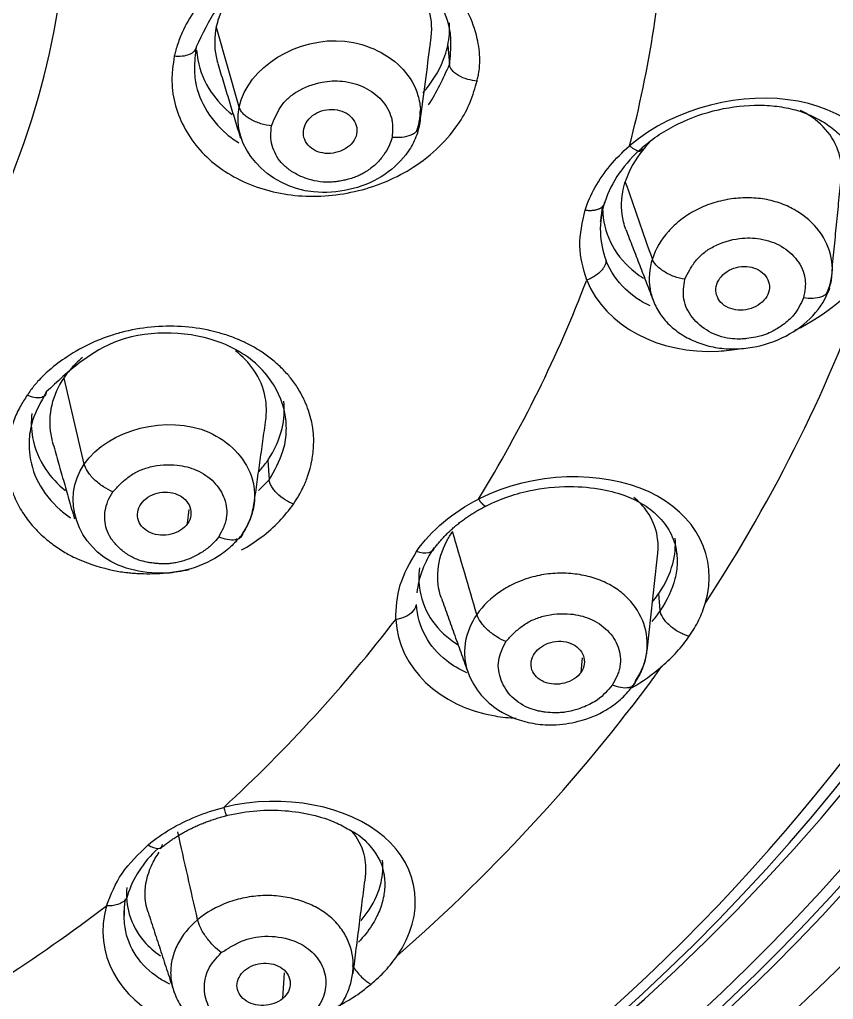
# Model space of a CAD drawing. Extents: x 0 to 1128, y 0 to 827.
# Drawn here: x 480.52 to 493.85, y 511.22 to 527.25 of the extents above; entities that cross this region are included whole.
import ezdxf

# ---------------------------------------------------------------- set-up
doc = ezdxf.new("R2010")
doc.units = 0
doc.header["$LTSCALE"] = 3
doc.header["$MEASUREMENT"] = 0
doc.layers.add('1', color=7, linetype='CONTINUOUS')

msp = doc.modelspace()

# ---------------------------------------------------------------- linework, layer by layer
at = {"layer": '1', "color": 7, "linetype": 'Continuous'}
for p, q in [((483.744, 527.124), (483.741, 527.137)), ((484.116, 525.822), (483.744, 527.124)), ((487.531, 526.832), (487.56, 526.52)), ((481.253, 521.384), (481.25, 521.398)), ((481.58, 519.979), (481.253, 521.384)), ((484.583, 520.04), (484.609, 519.72)), ((483.271, 519.005), (483.299, 519.238)), ((491.009, 517.582), (490.987, 517.864)), ((489.714, 516.571), (489.735, 516.807)), ((484.829, 511.231), (484.859, 511.654))]:
    msp.add_line(p, q, dxfattribs=at)
for centre, major_axis, start_param, end_param in [((463.091, 532.806), (38.932, 0), 5.765608, 7.853982), ((463.091, 532.736), (38.762, 0), 4.712389, 7.853982), ((463.091, 532.712), (38.555, 0), 4.712389, 7.853982), ((463.091, 532.712), (-37.7, 0), 2.104965, 4.712389), ((463.091, 532.107), (-36.953, 0), 1.570796, 3.141593), ((463.091, 529.512), (-18.228, 0), 1.570796, 3.141593), ((463.091, 530.174), (28.053, 0), 6.069691, 6.23478), ((463.091, 530.889), (32.688, 0), 5.781294, 5.999727), ((463.091, 530.174), (28.054, 0), 5.807892, 5.972982), ((463.091, 532.303), (37.281, 0), 3.592657, 5.752256), ((463.091, 530.174), (28.054, 0), 5.546093, 5.711184), ((463.091, 532.806), (38.932, 0), 4.712389, 5.765608), ((463.091, 530.889), (32.688, 0), 5.519494, 5.737906), ((463.091, 530.174), (28.054, 0), 5.284297, 5.449385)]:
    msp.add_ellipse(centre, major_axis=major_axis, ratio=0.838671, start_param=start_param, end_param=end_param, dxfattribs=at)
for points, knots in [([(469.133, 500.187), (474.134, 500.819), (478.991, 502.244), (487.751, 506.485), (491.652, 509.299), (497.959, 515.931), (500.363, 519.746), (503.346, 527.852), (503.922, 532.141), (503.167, 540.6), (501.835, 544.768), (497.447, 552.412), (494.391, 555.884), (486.977, 561.654), (482.62, 563.95), (473.204, 567.049), (468.149, 567.852), (463.091, 567.852)], [0, 0, 0, 0, 0.125, 0.125, 0.25, 0.25, 0.375, 0.375, 0.5, 0.5, 0.625, 0.625, 0.75, 0.75, 0.875, 0.875, 1, 1, 1, 1]), ([(488.01, 526.249), (488.013, 526.263), (488.023, 526.301), (488.048, 526.418), (488.064, 526.638), (488.019, 526.984), (487.811, 527.574), (487.157, 528.248), (486.293, 528.501), (485.779, 528.526), (485.627, 528.525), (485.474, 528.515), (485.324, 528.501), (485.195, 528.483), (485.079, 528.459), (484.833, 528.398), (484.548, 528.306), (484.251, 528.157), (484.046, 528.034), (483.854, 527.893), (483.678, 527.736), (483.521, 527.573), (483.342, 527.347), (483.217, 527.134), (483.138, 526.939), (483.103, 526.834), (483.073, 526.739), (483.059, 526.679), (483.052, 526.654)], [0, 0, 0, 0, 0.006399, 0.017603, 0.053479, 0.106881, 0.178926, 0.341506, 0.503752, 0.523492, 0.540339, 0.561863, 0.582197, 0.597646, 0.611578, 0.627332, 0.693827, 0.724994, 0.755739, 0.78716, 0.819165, 0.850538, 0.880022, 0.939251, 0.955395, 0.97256, 0.988262, 1, 1, 1, 1]), ([(487.583, 526.907), (487.581, 526.949), (487.565, 527.196), (487.37, 527.662), (486.783, 528.188), (485.672, 528.529), (484.054, 528.123), (483.617, 527.231), (483.409, 526.807)], [0, 0, 0, 0, 0.025554, 0.149912, 0.296816, 0.466482, 0.745796, 1, 1, 1, 1]), ([(487.241, 526.85), (487.275, 527.013), (487.277, 527.18), (487.211, 527.496), (487.146, 527.65), (486.957, 527.925), (486.829, 528.05), (486.634, 528.183), (486.584, 528.214), (486.532, 528.242)], [0, 0, 0, 0, 0.299039, 0.299039, 0.597267, 0.597267, 0.902056, 0.902056, 1, 1, 1, 1]), ([(484.33, 528.032), (484.219, 527.945), (484.12, 527.846), (483.923, 527.6), (483.835, 527.443), (483.764, 527.234), (483.751, 527.185), (483.741, 527.137)], [0, 0, 0, 0, 0.363893, 0.363893, 0.855323, 0.855323, 1, 1, 1, 1]), ([(483.741, 527.137), (483.707, 526.976), (483.706, 526.809), (483.744, 526.614), (483.753, 526.577), (483.764, 526.54)], [0, 0, 0, 0, 0.806902, 0.806902, 1, 1, 1, 1]), ([(484.116, 525.822), (484.251, 526.474), (485.084, 526.985), (486.228, 526.858), (486.577, 526.683), (486.913, 526.314), (486.995, 526.172), (487.066, 525.935), (487.089, 525.811), (487.085, 525.676), (487.078, 525.596), (487.066, 525.525), (487.063, 525.512)], [0, 0, 0, 0, 0.5, 0.5, 0.75, 0.75, 0.875, 0.875, 0.9375, 0.96875, 0.96875, 1, 1, 1, 1]), ([(487.123, 526.056), (487.141, 526.077), (487.159, 526.097), (487.312, 526.284), (487.418, 526.47), (487.503, 526.718), (487.519, 526.775), (487.531, 526.832)], [0, 0, 0, 0, 0.087118, 0.087118, 0.793228, 0.793228, 1, 1, 1, 1]), ([(483.409, 526.807), (483.407, 526.783), (483.392, 526.748), (483.347, 526.707), (483.285, 526.673), (483.184, 526.649), (483.095, 526.65), (483.052, 526.654)], [0, 0, 0, 0, 0.250922, 0.376383, 0.501843, 0.752765, 1, 1, 1, 1]), ([(483.417, 526.756), (483.421, 526.702), (483.428, 526.649), (483.475, 526.41), (483.55, 526.229), (483.749, 525.932), (483.866, 525.807), (484.002, 525.702)], [0, 0, 0, 0, 0.133458, 0.133458, 0.603743, 0.603743, 1, 1, 1, 1]), ([(483.052, 526.654), (483.043, 526.585), (483.028, 526.483), (483.016, 526.347), (483.011, 526.142), (483.083, 525.705), (483.351, 525.208), (483.783, 524.823), (484.172, 524.595), (484.612, 524.439), (485.243, 524.331), (486.08, 524.405), (486.874, 524.74), (487.404, 525.166), (487.712, 525.534), (487.883, 525.847), (487.961, 526.076), (487.994, 526.192), (488.01, 526.249)], [0, 0, 0, 0, 0.031302, 0.046906, 0.062488, 0.124967, 0.249852, 0.312305, 0.374762, 0.43722, 0.499685, 0.62465, 0.749605, 0.821241, 0.89294, 0.946418, 0.97316, 1, 1, 1, 1]), ([(488.01, 526.249), (487.962, 526.253), (487.856, 526.27), (487.723, 526.325), (487.641, 526.384), (487.581, 526.447), (487.562, 526.493), (487.56, 526.52)], [0, 0, 0, 0, 0.246732, 0.497821, 0.623366, 0.748911, 1, 1, 1, 1]), ([(483.384, 526.443), (483.384, 526.396), (483.396, 526.176), (483.533, 525.79), (483.818, 525.442), (484.042, 525.28), (484.112, 525.236)], [0, 0, 0, 0, 0.099199, 0.462852, 0.841268, 1, 1, 1, 1]), ([(484.647, 525.516), (484.668, 525.57), (484.71, 525.675), (484.79, 525.828), (484.905, 525.966), (485.12, 526.126), (485.433, 526.245), (485.828, 526.263), (486.18, 526.162), (486.466, 525.949), (486.594, 525.729), (486.625, 525.57), (486.63, 525.463), (486.623, 525.381), (486.618, 525.327)], [0, 0, 0, 0, 0.063636, 0.126088, 0.187939, 0.250872, 0.393805, 0.500693, 0.625165, 0.749832, 0.874912, 0.906038, 0.937161, 1, 1, 1, 1]), ([(494.842, 524.369), (494.809, 525.145), (494.166, 525.748), (492.375, 526.087), (491.259, 525.828), (490.508, 525.189)], [0, 0, 0, 0, 0.5, 0.5, 1, 1, 1, 1]), ([(487.063, 525.512), (487.066, 525.525), (487.046, 525.438), (487.02, 525.359), (487.003, 525.315), (486.944, 525.188), (486.897, 525.113), (486.735, 524.902), (486.599, 524.781), (486.125, 524.49), (485.718, 524.395), (484.569, 524.511), (483.978, 525.175), (484.116, 525.822)], [0, 0, 0, 0, 0.03125, 0.03125, 0.0625, 0.0625, 0.125, 0.125, 0.25, 0.25, 0.5, 0.5, 1, 1, 1, 1]), ([(484.647, 525.516), (484.592, 525.522), (484.47, 525.544), (484.322, 525.606), (484.227, 525.67), (484.154, 525.738), (484.125, 525.79), (484.116, 525.822)], [0, 0, 0, 0, 0.250198, 0.500927, 0.626291, 0.751655, 1, 1, 1, 1]), ([(490.716, 525.161), (490.891, 525.314), (491.288, 525.572), (491.96, 525.806), (492.531, 525.869), (492.962, 525.838), (493.264, 525.772), (493.538, 525.666), (493.779, 525.524), (493.981, 525.349), (494.14, 525.144), (494.248, 524.911), (494.321, 524.572), (494.29, 524.293), (494.23, 524.103)], [0, 0, 0, 0, 0.125, 0.25, 0.375, 0.4375, 0.5, 0.5625, 0.625, 0.6875, 0.75, 0.8125, 0.875, 1, 1, 1, 1]), ([(493.983, 524.782), (493.983, 524.802), (493.982, 524.822), (493.968, 524.994), (493.922, 525.139), (493.777, 525.403), (493.672, 525.522), (493.474, 525.675), (493.394, 525.724), (493.309, 525.767)], [0, 0, 0, 0, 0.047844, 0.047844, 0.412439, 0.412439, 0.788146, 0.788146, 1, 1, 1, 1]), ([(486.618, 525.327), (486.604, 525.28), (486.574, 525.181), (486.486, 525.038), (486.369, 524.897), (486.246, 524.799), (486.145, 524.738), (486.074, 524.7), (485.994, 524.669), (485.913, 524.643), (485.829, 524.623), (485.754, 524.61), (485.689, 524.6), (485.602, 524.592), (485.47, 524.592), (485.288, 524.625), (485.1, 524.695), (484.934, 524.791), (484.759, 524.945), (484.66, 525.143), (484.625, 525.353), (484.64, 525.462), (484.647, 525.516)], [0, 0, 0, 0, 0.054279, 0.115798, 0.180488, 0.244899, 0.27327, 0.297886, 0.323668, 0.355587, 0.379723, 0.406202, 0.428739, 0.443022, 0.489863, 0.555193, 0.62383, 0.691696, 0.754495, 0.875032, 0.937133, 1, 1, 1, 1]), ([(487.063, 525.512), (487.059, 525.484), (487.04, 525.441), (486.983, 525.391), (486.907, 525.351), (486.782, 525.321), (486.671, 525.322), (486.618, 525.327)], [0, 0, 0, 0, 0.248345, 0.373709, 0.499073, 0.749802, 1, 1, 1, 1]), ([(490.833, 525.243), (490.827, 525.236), (490.821, 525.23), (490.683, 525.082), (490.575, 524.925), (490.476, 524.71), (490.455, 524.656), (490.438, 524.602)], [0, 0, 0, 0, 0.034116, 0.034116, 0.76373, 0.76373, 1, 1, 1, 1]), ([(490.508, 525.189), (490.521, 525.178), (490.549, 525.158), (490.604, 525.122), (490.654, 525.102), (490.689, 525.103), (490.713, 525.118), (490.718, 525.142), (490.716, 525.161)], [0, 0, 0, 0, 0.115643, 0.242119, 0.495072, 0.621548, 0.748024, 1, 1, 1, 1]), ([(490.448, 523.818), (490.432, 523.86), (490.419, 523.903), (490.372, 524.101), (490.367, 524.267), (490.406, 524.489), (490.42, 524.546), (490.438, 524.602)], [0, 0, 0, 0, 0.172523, 0.172523, 0.790733, 0.790733, 1, 1, 1, 1]), ([(493.78, 522.86), (493.834, 523.028), (493.849, 523.362), (493.643, 523.808), (493.32, 524.095), (492.996, 524.25), (492.724, 524.322), (492.434, 524.346), (492.14, 524.322), (491.852, 524.253), (491.58, 524.138), (491.338, 523.981), (491.068, 523.729), (490.933, 523.5), (490.881, 523.338)], [0, 0, 0, 0, 0.125, 0.25, 0.375, 0.4375, 0.5, 0.5625, 0.625, 0.6875, 0.75, 0.8125, 0.875, 1, 1, 1, 1]), ([(489.806, 522.992), (489.752, 523.177), (489.645, 523.547), (489.735, 523.94), (489.779, 524.137)], [0, 0, 0, 0, 0.50061, 1, 1, 1, 1]), ([(490.066, 524.162), (490.067, 524.135), (490.068, 524.108), (490.086, 523.896), (490.139, 523.714), (490.316, 523.386), (490.446, 523.236), (490.645, 523.084), (490.689, 523.053), (490.735, 523.025)], [0, 0, 0, 0, 0.059052, 0.059052, 0.467051, 0.467051, 0.886924, 0.886924, 1, 1, 1, 1]), ([(491.411, 523.005), (491.437, 523.057), (491.49, 523.16), (491.586, 523.309), (491.715, 523.44), (491.947, 523.587), (492.271, 523.688), (492.667, 523.682), (493.007, 523.562), (493.269, 523.331), (493.374, 523.104), (493.388, 522.943), (493.382, 522.835), (493.366, 522.754), (493.355, 522.7)], [0, 0, 0, 0, 0.063643, 0.126094, 0.187936, 0.250867, 0.393803, 0.500687, 0.625167, 0.749838, 0.874914, 0.906043, 0.937167, 1, 1, 1, 1]), ([(490.123, 523.309), (490.123, 523.282), (490.111, 523.236), (490.071, 523.173), (490.017, 523.111), (489.943, 523.055), (489.864, 523.014), (489.825, 522.998), (489.806, 522.992)], [0, 0, 0, 0, 0.252229, 0.378798, 0.505368, 0.758507, 0.885076, 1, 1, 1, 1]), ([(490.844, 522.569), (490.692, 522.641), (490.394, 522.843), (490.194, 523.131), (490.123, 523.309)], [0, 0, 0, 0, 0.459337, 1, 1, 1, 1]), ([(490.881, 523.338), (490.829, 523.175), (490.812, 522.939), (490.872, 522.716), (490.897, 522.652)], [0, 0, 0, 0, 0.700956, 1, 1, 1, 1]), ([(491.411, 523.005), (491.357, 523.014), (491.239, 523.043), (491.094, 523.112), (490.999, 523.18), (490.924, 523.252), (490.892, 523.305), (490.881, 523.338)], [0, 0, 0, 0, 0.25026, 0.501027, 0.62641, 0.751793, 1, 1, 1, 1]), ([(489.806, 522.992), (490.112, 522.228), (490.998, 521.775), (492.08, 521.835), (492.196, 521.849), (492.311, 521.869)], [0, 0, 0, 0, 0.89355, 0.89355, 1, 1, 1, 1]), ([(493.355, 522.7), (493.31, 522.601), (493.235, 522.435), (493.056, 522.283), (492.936, 522.201), (492.841, 522.149), (492.753, 522.107), (492.658, 522.077), (492.554, 522.051), (492.448, 522.036), (492.359, 522.027), (492.27, 522.025), (492.075, 522.035), (491.784, 522.134), (491.521, 522.369), (491.362, 522.672), (491.394, 522.895), (491.411, 523.005)], [0, 0, 0, 0, 0.117822, 0.197526, 0.233095, 0.261972, 0.304107, 0.327018, 0.357576, 0.406557, 0.428802, 0.443927, 0.492279, 0.617472, 0.745259, 0.873294, 1, 1, 1, 1]), ([(490.897, 522.652), (490.901, 522.641), (490.936, 522.554), (491.024, 522.399), (491.2, 522.211), (491.417, 522.058), (491.668, 521.945), (491.943, 521.876), (492.231, 521.856), (492.617, 521.894), (493.267, 522.114), (493.673, 522.525), (493.78, 522.86)], [0, 0, 0, 0, 0.011163, 0.087227, 0.163291, 0.239356, 0.31542, 0.391485, 0.467549, 0.543614, 0.695742, 1, 1, 1, 1]), ([(493.78, 522.86), (493.777, 522.832), (493.76, 522.79), (493.707, 522.744), (493.635, 522.707), (493.514, 522.684), (493.407, 522.692), (493.355, 522.7)], [0, 0, 0, 0, 0.248207, 0.37359, 0.498973, 0.74974, 1, 1, 1, 1]), ([(485.005, 519.324), (485.035, 519.371), (485.092, 519.456), (485.147, 519.566), (485.182, 519.639), (485.21, 519.702), (485.243, 519.789), (485.273, 519.892), (485.297, 519.991), (485.361, 520.308), (485.331, 520.666), (485.183, 521.033), (485.087, 521.213), (484.965, 521.387), (484.848, 521.516), (484.748, 521.611), (484.641, 521.704), (484.506, 521.803), (484.352, 521.899), (484.231, 521.96), (484.154, 521.995), (484.117, 522.012), (484.069, 522.033), (483.979, 522.068), (483.858, 522.107), (483.742, 522.14), (483.525, 522.195), (483.011, 522.264), (482.431, 522.211), (482.007, 522.082), (481.852, 522.026), (481.614, 521.926), (481.32, 521.762), (481.025, 521.54), (480.83, 521.351), (480.715, 521.21), (480.663, 521.133), (480.645, 521.106)], [0, 0, 0, 0, 0.024214, 0.044283, 0.054378, 0.060481, 0.075135, 0.09636, 0.109811, 0.12188, 0.246508, 0.274455, 0.309344, 0.341833, 0.371929, 0.387604, 0.403277, 0.434598, 0.459633, 0.480402, 0.490848, 0.494724, 0.497134, 0.512124, 0.534285, 0.548305, 0.560126, 0.623185, 0.748741, 0.774844, 0.792265, 0.811623, 0.874552, 0.923027, 0.960053, 0.98587, 1, 1, 1, 1]), ([(484.886, 520.49), (484.892, 520.59), (484.87, 520.929), (484.604, 521.498), (483.734, 522.139), (482.086, 522.212), (481.32, 521.498), (480.958, 521.16)], [0, 0, 0, 0, 0.067511, 0.228625, 0.415667, 0.723845, 1, 1, 1, 1]), ([(481.552, 521.725), (481.476, 521.662), (481.407, 521.594), (481.312, 521.482), (481.28, 521.441), (481.25, 521.398)], [0, 0, 0, 0, 0.640575, 0.640575, 1, 1, 1, 1]), ([(484.551, 520.696), (484.568, 520.822), (484.566, 520.948), (484.514, 521.228), (484.449, 521.381), (484.275, 521.635), (484.173, 521.743), (484.054, 521.836)], [0, 0, 0, 0, 0.293646, 0.293646, 0.673955, 0.673955, 1, 1, 1, 1]), ([(481.25, 521.398), (481.152, 521.256), (481.083, 521.1), (481.009, 520.786), (481.003, 520.623), (481.036, 520.429), (481.045, 520.391), (481.055, 520.353)], [0, 0, 0, 0, 0.443048, 0.443048, 0.889703, 0.889703, 1, 1, 1, 1]), ([(480.645, 521.106), (480.606, 521.046), (480.519, 520.912), (480.378, 520.599), (480.311, 520.291), (480.309, 520.048), (480.313, 519.963), (480.321, 519.881), (480.337, 519.782), (480.357, 519.689), (480.372, 519.628), (480.385, 519.584), (480.404, 519.524), (480.457, 519.385), (480.559, 519.193), (480.717, 518.978), (480.895, 518.799), (481.084, 518.648), (481.246, 518.54), (481.386, 518.468), (481.628, 518.352), (481.937, 518.258), (482.246, 518.206), (482.391, 518.194), (482.602, 518.182), (482.906, 518.187), (483.175, 518.228), (483.298, 518.254)], [0, 0, 0, 0, 0.042809, 0.094677, 0.209838, 0.23923, 0.251817, 0.264724, 0.292157, 0.316875, 0.326367, 0.332956, 0.346441, 0.367258, 0.429114, 0.484393, 0.533618, 0.582971, 0.628578, 0.647357, 0.672781, 0.7816, 0.823114, 0.840973, 0.859186, 0.934708, 1, 1, 1, 1]), ([(480.958, 521.16), (480.956, 521.137), (480.944, 521.105), (480.904, 521.077), (480.85, 521.061), (480.761, 521.065), (480.682, 521.09), (480.645, 521.106)], [0, 0, 0, 0, 0.251002, 0.376503, 0.502003, 0.753005, 1, 1, 1, 1]), ([(480.958, 521.16), (480.872, 521.006), (480.753, 520.794), (480.701, 520.57), (480.691, 520.508)], [0, 0, 0, 0, 0.727192, 1, 1, 1, 1]), ([(484.583, 520.04), (484.695, 520.203), (484.774, 520.381), (484.853, 520.709), (484.863, 520.863), (484.849, 521.012)], [0, 0, 0, 0, 0.54453, 0.54453, 1, 1, 1, 1]), ([(480.721, 520.808), (480.706, 520.677), (480.709, 520.545), (480.765, 520.232), (480.84, 520.052), (481.035, 519.765), (481.145, 519.647), (481.271, 519.545)], [0, 0, 0, 0, 0.277526, 0.277526, 0.680202, 0.680202, 1, 1, 1, 1]), ([(481.58, 519.979), (481.971, 520.553), (482.951, 520.796), (483.955, 520.352), (484.205, 520.088), (484.364, 519.645), (484.381, 519.489), (484.349, 519.246), (484.319, 519.123), (484.259, 518.997), (484.22, 518.924), (484.18, 518.861), (484.172, 518.85)], [0, 0, 0, 0, 0.5, 0.5, 0.75, 0.75, 0.875, 0.875, 0.9375, 0.96875, 0.96875, 1, 1, 1, 1]), ([(480.691, 520.508), (480.674, 520.399), (480.667, 520.111), (480.797, 519.656), (481.081, 519.307), (481.295, 519.141), (481.355, 519.1)], [0, 0, 0, 0, 0.20203, 0.531117, 0.875667, 1, 1, 1, 1]), ([(484.609, 519.72), (484.695, 519.874), (484.834, 520.125), (484.881, 520.389), (484.886, 520.49)], [0, 0, 0, 0, 0.619351, 1, 1, 1, 1]), ([(484.078, 518.729), (484.054, 518.702), (484.027, 518.675), (483.929, 518.579), (483.855, 518.522), (483.618, 518.37), (483.443, 518.295), (482.886, 518.156), (482.472, 518.182), (481.458, 518.618), (481.185, 519.411), (481.58, 519.979)], [0, 0, 0, 0, 0.02528, 0.02528, 0.090261, 0.090261, 0.220224, 0.220224, 0.480149, 0.480149, 1, 1, 1, 1]), ([(482.047, 519.525), (481.998, 519.546), (481.891, 519.603), (481.761, 519.706), (481.678, 519.796), (481.613, 519.884), (481.588, 519.944), (481.58, 519.979)], [0, 0, 0, 0, 0.250198, 0.500927, 0.626291, 0.751655, 1, 1, 1, 1]), ([(482.047, 519.525), (482.089, 519.569), (482.171, 519.656), (482.307, 519.778), (482.469, 519.875), (482.733, 519.964), (483.069, 519.986), (483.44, 519.891), (483.722, 519.697), (483.897, 519.415), (483.924, 519.173), (483.888, 519.015), (483.847, 518.912), (483.807, 518.838), (483.78, 518.788)], [0, 0, 0, 0, 0.063636, 0.126088, 0.187939, 0.250872, 0.393805, 0.500693, 0.625165, 0.749832, 0.874912, 0.906038, 0.937161, 1, 1, 1, 1]), ([(484.438, 519.858), (484.449, 519.869), (484.459, 519.881), (484.51, 519.94), (484.548, 519.989), (484.583, 520.04)], [0, 0, 0, 0, 0.198808, 0.198808, 1, 1, 1, 1]), ([(491.748, 517.7), (491.974, 518.454), (491.593, 519.169), (490.06, 519.877), (488.94, 519.864), (488.036, 519.407)], [0, 0, 0, 0, 0.5, 0.5, 1, 1, 1, 1]), ([(485.005, 519.324), (484.963, 519.34), (484.869, 519.387), (484.752, 519.48), (484.68, 519.561), (484.627, 519.64), (484.611, 519.692), (484.609, 519.72)], [0, 0, 0, 0, 0.246995, 0.497997, 0.623497, 0.748998, 1, 1, 1, 1]), ([(488.117, 519.274), (488.36, 519.397), (488.817, 519.563), (489.5, 519.633), (490.04, 519.582), (490.449, 519.468), (490.771, 519.308), (491.023, 519.097), (491.213, 518.822), (491.274, 518.605), (491.283, 518.483)], [0, 0, 0, 0, 0.170221, 0.3166, 0.441233, 0.543582, 0.629921, 0.733042, 0.856481, 1, 1, 1, 1]), ([(483.78, 518.788), (483.748, 518.748), (483.68, 518.664), (483.539, 518.554), (483.374, 518.456), (483.221, 518.398), (483.103, 518.369), (483.022, 518.354), (482.936, 518.347), (482.851, 518.346), (482.766, 518.351), (482.691, 518.36), (482.627, 518.369), (482.544, 518.387), (482.423, 518.424), (482.268, 518.506), (482.125, 518.626), (482.012, 518.763), (481.914, 518.958), (481.905, 519.171), (481.959, 519.378), (482.018, 519.476), (482.047, 519.525)], [0, 0, 0, 0, 0.054279, 0.115798, 0.180488, 0.244899, 0.27327, 0.297886, 0.323668, 0.355587, 0.379723, 0.406202, 0.428739, 0.443022, 0.489863, 0.555193, 0.62383, 0.691696, 0.754495, 0.875032, 0.937133, 1, 1, 1, 1]), ([(484.156, 518.574), (484.269, 518.637), (484.491, 518.781), (484.781, 519.032), (484.931, 519.228), (485.005, 519.324)], [0, 0, 0, 0, 0.323662, 0.669701, 1, 1, 1, 1]), ([(490.968, 518.503), (490.98, 518.603), (490.978, 518.701), (490.938, 518.94), (490.881, 519.077), (490.738, 519.284), (490.665, 519.362), (490.58, 519.432)], [0, 0, 0, 0, 0.276628, 0.276628, 0.701617, 0.701617, 1, 1, 1, 1]), ([(484.172, 518.85), (484.168, 518.822), (484.152, 518.785), (484.102, 518.751), (484.035, 518.731), (483.924, 518.736), (483.827, 518.768), (483.78, 518.788)], [0, 0, 0, 0, 0.248345, 0.373709, 0.499073, 0.749802, 1, 1, 1, 1]), ([(487.426, 517.785), (487.374, 517.929), (487.356, 518.089), (487.387, 518.406), (487.436, 518.568), (487.544, 518.773), (487.575, 518.825), (487.61, 518.876)], [0, 0, 0, 0, 0.431716, 0.431716, 0.856282, 0.856282, 1, 1, 1, 1]), ([(490.987, 517.864), (491.093, 518.019), (491.171, 518.184), (491.253, 518.487), (491.266, 518.629), (491.254, 518.765)], [0, 0, 0, 0, 0.531017, 0.531017, 1, 1, 1, 1]), ([(486.679, 517.438), (486.688, 517.627), (486.705, 518.007), (486.914, 518.368), (487.019, 518.548)], [0, 0, 0, 0, 0.49967, 1, 1, 1, 1]), ([(491.279, 518.52), (491.286, 518.466), (491.291, 518.329), (491.247, 518.017), (491.127, 517.754), (491.009, 517.582)], [0, 0, 0, 0, 0.180776, 0.453851, 1, 1, 1, 1]), ([(487.067, 518.282), (487.052, 518.155), (487.054, 518.029), (487.105, 517.729), (487.177, 517.557), (487.387, 517.262), (487.524, 517.134), (487.688, 517.029), (487.693, 517.026), (487.698, 517.023)], [0, 0, 0, 0, 0.251087, 0.251087, 0.625227, 0.625227, 0.989227, 0.989227, 1, 1, 1, 1]), ([(490.606, 516.434), (490.71, 516.584), (490.829, 516.903), (490.774, 517.378), (490.558, 517.725), (490.299, 517.944), (490.064, 518.072), (489.796, 518.157), (489.51, 518.198), (489.215, 518.193), (488.921, 518.14), (488.642, 518.041), (488.307, 517.856), (488.107, 517.664), (488.007, 517.518)], [0, 0, 0, 0, 0.125, 0.25, 0.375, 0.4375, 0.5, 0.5625, 0.625, 0.6875, 0.75, 0.8125, 0.875, 1, 1, 1, 1]), ([(490.887, 517.731), (490.892, 517.738), (490.898, 517.745), (490.933, 517.788), (490.961, 517.826), (490.987, 517.864)], [0, 0, 0, 0, 0.156615, 0.156615, 1, 1, 1, 1]), ([(487.843, 516.564), (487.721, 516.618), (487.447, 516.783), (487.13, 517.15), (487.03, 517.496), (487.021, 517.682)], [0, 0, 0, 0, 0.255286, 0.627638, 1, 1, 1, 1]), ([(491.485, 517.162), (491.542, 517.25), (491.655, 517.427), (491.717, 517.609), (491.748, 517.7)], [0, 0, 0, 0, 0.499321, 1, 1, 1, 1]), ([(488.007, 517.518), (487.907, 517.373), (487.812, 517.137), (487.799, 516.817), (487.833, 516.653), (487.862, 516.57), (487.865, 516.564)], [0, 0, 0, 0, 0.488908, 0.733362, 0.977816, 1, 1, 1, 1]), ([(488.482, 517.075), (488.433, 517.095), (488.328, 517.149), (488.197, 517.248), (488.113, 517.336), (488.045, 517.424), (488.017, 517.484), (488.007, 517.518)], [0, 0, 0, 0, 0.25026, 0.501027, 0.62641, 0.751793, 1, 1, 1, 1]), ([(488.482, 517.075), (488.523, 517.119), (488.606, 517.208), (488.743, 517.33), (488.907, 517.429), (489.173, 517.522), (489.511, 517.549), (489.883, 517.459), (490.167, 517.269), (490.343, 516.99), (490.37, 516.748), (490.333, 516.59), (490.293, 516.487), (490.252, 516.412), (490.225, 516.362)], [0, 0, 0, 0, 0.063643, 0.126094, 0.187936, 0.250867, 0.393803, 0.500687, 0.625167, 0.749838, 0.874914, 0.906043, 0.937167, 1, 1, 1, 1]), ([(491.485, 517.162), (491.465, 517.166), (491.42, 517.179), (491.314, 517.225), (491.195, 517.305), (491.1, 517.399), (491.031, 517.492), (491.012, 517.551), (491.009, 517.582)], [0, 0, 0, 0, 0.113263, 0.240065, 0.493669, 0.620472, 0.747274, 1, 1, 1, 1]), ([(486.679, 517.438), (486.722, 516.637), (487.401, 516.01), (488.417, 515.838), (488.532, 515.826), (488.65, 515.822)], [0, 0, 0, 0, 0.889201, 0.889201, 1, 1, 1, 1]), ([(490.225, 516.362), (490.152, 516.276), (490.029, 516.133), (489.811, 516.024), (489.672, 515.971), (489.565, 515.941), (489.469, 515.919), (489.369, 515.911), (489.263, 515.908), (489.158, 515.916), (489.071, 515.927), (488.986, 515.944), (488.805, 515.996), (488.561, 516.154), (488.386, 516.437), (488.33, 516.764), (488.431, 516.972), (488.482, 517.075)], [0, 0, 0, 0, 0.117822, 0.197526, 0.233095, 0.261972, 0.304107, 0.327018, 0.357576, 0.406557, 0.428802, 0.443927, 0.492279, 0.617472, 0.745259, 0.873294, 1, 1, 1, 1]), ([(491.039, 516.67), (491.124, 516.747), (491.294, 516.902), (491.422, 517.075), (491.485, 517.162)], [0, 0, 0, 0, 0.502405, 1, 1, 1, 1]), ([(487.863, 516.569), (487.915, 516.431), (488.048, 516.203), (488.409, 515.891), (488.827, 515.732), (489.28, 515.7), (489.701, 515.758), (490.079, 515.911), (490.368, 516.122), (490.492, 516.26), (490.548, 516.339)], [0, 0, 0, 0, 0.13631, 0.254061, 0.439518, 0.54083, 0.66674, 0.817967, 0.904434, 1, 1, 1, 1]), ([(490.606, 516.434), (490.604, 516.406), (490.588, 516.367), (490.541, 516.333), (490.476, 516.311), (490.368, 516.314), (490.271, 516.343), (490.225, 516.362)], [0, 0, 0, 0, 0.248207, 0.37359, 0.498973, 0.74974, 1, 1, 1, 1]), ([(486.702, 511.929), (487.17, 512.606), (487.076, 513.374), (485.906, 514.38), (484.86, 514.606), (483.863, 514.36)], [0, 0, 0, 0, 0.5, 0.5, 1, 1, 1, 1]), ([(483.863, 514.36), (483.867, 514.345), (483.876, 514.316), (483.892, 514.265), (483.903, 514.234), (483.908, 514.227), (483.909, 514.226)], [0, 0, 0, 0, 0.200749, 0.420699, 0.860598, 1, 1, 1, 1]), ([(483.873, 514.217), (484.03, 514.258), (484.343, 514.314), (484.817, 514.322), (485.263, 514.26), (485.63, 514.152), (485.818, 514.054), (485.89, 514.01)], [0, 0, 0, 0, 0.210173, 0.42048, 0.633611, 0.850127, 1, 1, 1, 1]), ([(485.89, 514.01), (485.928, 513.992), (486.08, 513.915), (486.354, 513.656), (486.479, 513.398), (486.494, 513.202)], [0, 0, 0, 0, 0.093217, 0.391829, 1, 1, 1, 1]), ([(486.184, 513.231), (486.2, 513.355), (486.192, 513.477), (486.124, 513.73), (486.054, 513.861), (485.957, 513.977)], [0, 0, 0, 0, 0.454678, 0.454678, 1, 1, 1, 1]), ([(481.945, 512.752), (482.016, 512.933), (482.156, 513.295), (482.471, 513.597), (482.628, 513.749)], [0, 0, 0, 0, 0.499668, 1, 1, 1, 1]), ([(482.624, 512.644), (482.592, 512.741), (482.575, 512.843), (482.575, 513.097), (482.611, 513.254), (482.714, 513.481), (482.757, 513.556), (482.807, 513.628)], [0, 0, 0, 0, 0.312921, 0.312921, 0.770362, 0.770362, 1, 1, 1, 1]), ([(486.113, 512.512), (486.161, 512.568), (486.204, 512.625), (486.338, 512.829), (486.404, 512.982), (486.467, 513.254), (486.475, 513.377), (486.463, 513.496)], [0, 0, 0, 0, 0.17934, 0.17934, 0.630439, 0.630439, 1, 1, 1, 1]), ([(486.487, 513.26), (486.493, 513.222), (486.504, 513.106), (486.491, 512.908), (486.42, 512.668), (486.288, 512.414), (486.155, 512.245), (486.071, 512.156)], [0, 0, 0, 0, 0.107299, 0.319771, 0.532243, 0.744715, 1, 1, 1, 1]), ([(482.276, 513.051), (482.261, 512.901), (482.275, 512.752), (482.363, 512.452), (482.447, 512.299), (482.636, 512.079), (482.726, 511.999), (482.828, 511.93)], [0, 0, 0, 0, 0.339106, 0.339106, 0.73488, 0.73488, 1, 1, 1, 1]), ([(485.974, 511.638), (485.98, 511.688), (485.992, 511.893), (485.924, 512.171), (485.748, 512.438), (485.566, 512.613), (485.339, 512.752), (485.08, 512.853), (484.798, 512.912), (484.502, 512.924), (484.205, 512.889), (483.828, 512.782), (483.576, 512.64), (483.435, 512.521)], [0, 0, 0, 0, 0.05099, 0.209158, 0.288242, 0.367326, 0.446411, 0.525495, 0.604579, 0.683663, 0.762747, 0.841832, 1, 1, 1, 1]), ([(481.945, 512.752), (481.722, 511.969), (482.142, 511.222), (483.12, 510.798), (483.34, 510.739), (483.573, 510.708)], [0, 0, 0, 0, 0.797295, 0.797295, 1, 1, 1, 1]), ([(482.983, 511.467), (482.919, 511.497), (482.697, 511.622), (482.398, 511.914), (482.239, 512.312), (482.231, 512.578), (482.24, 512.673)], [0, 0, 0, 0, 0.12795, 0.471341, 0.814732, 1, 1, 1, 1]), ([(483.435, 512.521), (483.293, 512.402), (483.127, 512.195), (483.013, 511.889), (482.984, 511.652), (483.01, 511.456), (483.047, 511.344), (483.062, 511.307)], [0, 0, 0, 0, 0.36362, 0.54543, 0.72724, 0.90905, 1, 1, 1, 1]), ([(483.822, 511.983), (483.783, 512.012), (483.697, 512.087), (483.59, 512.213), (483.521, 512.318), (483.466, 512.419), (483.443, 512.484), (483.435, 512.521)], [0, 0, 0, 0, 0.25026, 0.501027, 0.62641, 0.751793, 1, 1, 1, 1]), ([(483.822, 511.983), (483.876, 512.016), (483.983, 512.084), (484.152, 512.173), (484.339, 512.233), (484.621, 512.265), (484.95, 512.218), (485.274, 512.051), (485.482, 511.807), (485.559, 511.501), (485.508, 511.261), (485.422, 511.117), (485.35, 511.026), (485.288, 510.962), (485.246, 510.92)], [0, 0, 0, 0, 0.063643, 0.126094, 0.187936, 0.250867, 0.393803, 0.500687, 0.625167, 0.749838, 0.874914, 0.906043, 0.937167, 1, 1, 1, 1]), ([(485.246, 510.92), (485.149, 510.853), (484.986, 510.741), (484.745, 510.683), (484.596, 510.662), (484.485, 510.656), (484.387, 510.655), (484.29, 510.669), (484.188, 510.689), (484.091, 510.719), (484.012, 510.749), (483.937, 510.783), (483.782, 510.872), (483.602, 511.077), (483.526, 511.387), (483.579, 511.715), (483.742, 511.894), (483.822, 511.983)], [0, 0, 0, 0, 0.117822, 0.197526, 0.233095, 0.261972, 0.304107, 0.327018, 0.357576, 0.406557, 0.428802, 0.443927, 0.492279, 0.617472, 0.745259, 0.873294, 1, 1, 1, 1]), ([(486.275, 511.467), (486.357, 511.54), (486.522, 511.686), (486.641, 511.848), (486.702, 511.929)], [0, 0, 0, 0, 0.499316, 1, 1, 1, 1]), ([(485.966, 511.776), (485.982, 511.75), (486.038, 511.667), (486.134, 511.566), (486.221, 511.498), (486.258, 511.475), (486.275, 511.467)], [0, 0, 0, 0, 0.192866, 0.60544, 0.811727, 1, 1, 1, 1]), ([(485.5, 510.828), (485.567, 510.881), (485.689, 510.995), (485.834, 511.199), (485.932, 511.423), (485.967, 511.578), (485.976, 511.658)], [0, 0, 0, 0, 0.248735, 0.497672, 0.748078, 1, 1, 1, 1]), ([(485.699, 511.088), (485.795, 511.14), (486.003, 511.252), (486.179, 511.391), (486.275, 511.467)], [0, 0, 0, 0, 0.459061, 1, 1, 1, 1]), ([(483.042, 511.361), (483.071, 511.275), (483.15, 511.106), (483.333, 510.874), (483.587, 510.676), (483.911, 510.534), (484.29, 510.462), (484.704, 510.472), (485.135, 510.585), (485.381, 510.732), (485.499, 510.828)], [0, 0, 0, 0, 0.097358, 0.202949, 0.316097, 0.436148, 0.563738, 0.699296, 0.843425, 1, 1, 1, 1])]:
    msp.add_open_spline(points, degree=3, knots=knots, dxfattribs=at)
for points, degree in [([(487.531, 526.832), (487.557, 526.955), (487.566, 527.08), (487.558, 527.203)], 3), ([(487.241, 526.85), (487.239, 526.833), (487.236, 526.816), (487.234, 526.798)], 3), ([(487.56, 526.52), (487.573, 526.65), (487.586, 526.78), (487.583, 526.907)], 3), ([(483.409, 526.807), (483.396, 526.685), (483.383, 526.563), (483.384, 526.443)], 3), ([(487.234, 526.798), (487.177, 526.37), (487.12, 525.941), (487.063, 525.512)], 3), ([(483.765, 526.539), (484.137, 525.314)], 1), ([(487.218, 525.861), (487.354, 526.067), (487.457, 526.294), (487.56, 526.52)], 3), ([(485.173, 525.466), (485.193, 525.56), (485.325, 525.738), (485.684, 525.822), (485.997, 525.673), (486.059, 525.476), (486.039, 525.382)], 3), ([(487.019, 525.424), (487.084, 525.598), (487.082, 525.782)], 2), ([(486.039, 525.382), (486.019, 525.288), (485.878, 525.111), (485.516, 525.027), (485.207, 525.175), (485.153, 525.372), (485.173, 525.466)], 3), ([(489.779, 524.137), (489.821, 524.265), (489.93, 524.512), (490.179, 524.872), (490.39, 525.086), (490.508, 525.189)], 3), ([(490.717, 525.161), (490.425, 524.906), (490.205, 524.595), (490.101, 524.268)], 3), ([(493.828, 523.198), (493.985, 524.796)], 1), ([(490.881, 523.338), (490.733, 523.759), (490.586, 524.181), (490.438, 524.602)], 3), ([(490.101, 524.268), (489.995, 523.939), (490.008, 523.603), (490.124, 523.309)], 3), ([(490.034, 523.945), (490.068, 524.202)], 1), ([(490.447, 523.82), (490.901, 522.645)], 1), ([(491.936, 522.923), (491.966, 523.015), (492.116, 523.184), (492.479, 523.247), (492.774, 523.081), (492.815, 522.882), (492.785, 522.789)], 3), ([(493.216, 522.169), (493.727, 522.42), (494.179, 522.79), (494.475, 523.221)], 3), ([(493.733, 522.767), (493.83, 522.978), (493.828, 523.208)], 2), ([(492.785, 522.789), (492.756, 522.697), (492.597, 522.529), (492.23, 522.467), (491.939, 522.632), (491.907, 522.83), (491.936, 522.923)], 3), ([(484.355, 519.293), (484.553, 520.709)], 1), ([(481.056, 520.351), (481.418, 519.084)], 1), ([(484.432, 519.547), (484.491, 519.604), (484.55, 519.662), (484.609, 519.72)], 3), ([(482.51, 519.329), (482.567, 519.411), (482.762, 519.541), (483.126, 519.519), (483.352, 519.29), (483.328, 519.087), (483.271, 519.005)], 3), ([(483.271, 519.005), (483.214, 518.922), (483.011, 518.795), (482.644, 518.819), (482.421, 519.046), (482.453, 519.246), (482.51, 519.329)], 3), ([(484.114, 518.76), (484.318, 519.015), (484.356, 519.33)], 2), ([(487.019, 518.548), (487.258, 518.895), (487.618, 519.194), (488.036, 519.407)], 3), ([(487.261, 518.533), (487.585, 519.001), (488.156, 519.294)], 2), ([(488.007, 517.518), (487.874, 517.971), (487.742, 518.423), (487.61, 518.875)], 3), ([(484.072, 518.705), (484.078, 518.762)], 1), ([(487.307, 518.612), (487.3, 518.525), (487.162, 518.494), (487.019, 518.548)], 3), ([(487.307, 518.612), (487.146, 518.378), (487.052, 518.124), (487.027, 517.875)], 3), ([(490.796, 516.923), (490.971, 518.524)], 1), ([(486.679, 517.438), (486.847, 517.458), (487.013, 517.576), (487.021, 517.682)], 3), ([(487.426, 517.786), (487.867, 516.557)], 1), ([(491.009, 517.582), (490.968, 517.522), (490.922, 517.462), (490.872, 517.404)], 3), ([(488.953, 516.882), (489.01, 516.965), (489.205, 517.096), (489.569, 517.079), (489.795, 516.855), (489.771, 516.654), (489.714, 516.571)], 3), ([(489.714, 516.571), (489.657, 516.488), (489.454, 516.36), (489.087, 516.379), (488.864, 516.601), (488.896, 516.8), (488.953, 516.882)], 3), ([(490.549, 516.34), (490.758, 516.603), (490.793, 516.927)], 2), ([(490.542, 516.317), (490.72, 516.421), (490.888, 516.539), (491.039, 516.67)], 3), ([(482.628, 513.749), (482.741, 513.843), (482.982, 514.013), (483.405, 514.221), (483.705, 514.32), (483.863, 514.36)], 3), ([(482.815, 513.682), (483.279, 514.067), (483.916, 514.228)], 2), ([(483.435, 512.521), (483.327, 513), (483.219, 513.479), (483.111, 513.958)], 3), ([(482.787, 513.688), (482.541, 513.461), (482.37, 513.193), (482.288, 512.92)], 3), ([(482.628, 513.749), (482.745, 513.667), (482.857, 513.67), (482.863, 513.755)], 3), ([(485.982, 511.643), (486.189, 513.271)], 1), ([(482.288, 512.92), (482.285, 512.894), (482.271, 512.869), (482.251, 512.846)], 3), ([(482.251, 512.846), (482.191, 512.781), (482.067, 512.739), (481.945, 512.752)], 3), ([(482.235, 512.548), (482.228, 512.695), (482.256, 512.862)], 2), ([(482.624, 512.645), (483.046, 511.349)], 1), ([(484.207, 511.695), (484.288, 511.763), (484.515, 511.848), (484.854, 511.752), (484.997, 511.488), (484.909, 511.299), (484.829, 511.231)], 3), ([(484.829, 511.231), (484.748, 511.164), (484.515, 511.084), (484.173, 511.181), (484.033, 511.443), (484.127, 511.628), (484.207, 511.695)], 3)]:
    msp.add_open_spline(points, degree=degree, dxfattribs=at)
for points, weights in [([(489.779, 524.137), (489.965, 524.113), (490.091, 524.164), (490.101, 524.268)], [1.00000051525, 0.853738877352, 0.853738705601, 0.999999999996]), ([(488.151, 519.291), (488.128, 519.29), (488.087, 519.333), (488.036, 519.407)], [0.891072162146, 0.87215347792, 0.908467593591, 1.00001450916])]:
    msp.add_rational_spline(points, weights, degree=3, dxfattribs=at)

doc.saveas('drawing.dxf')
